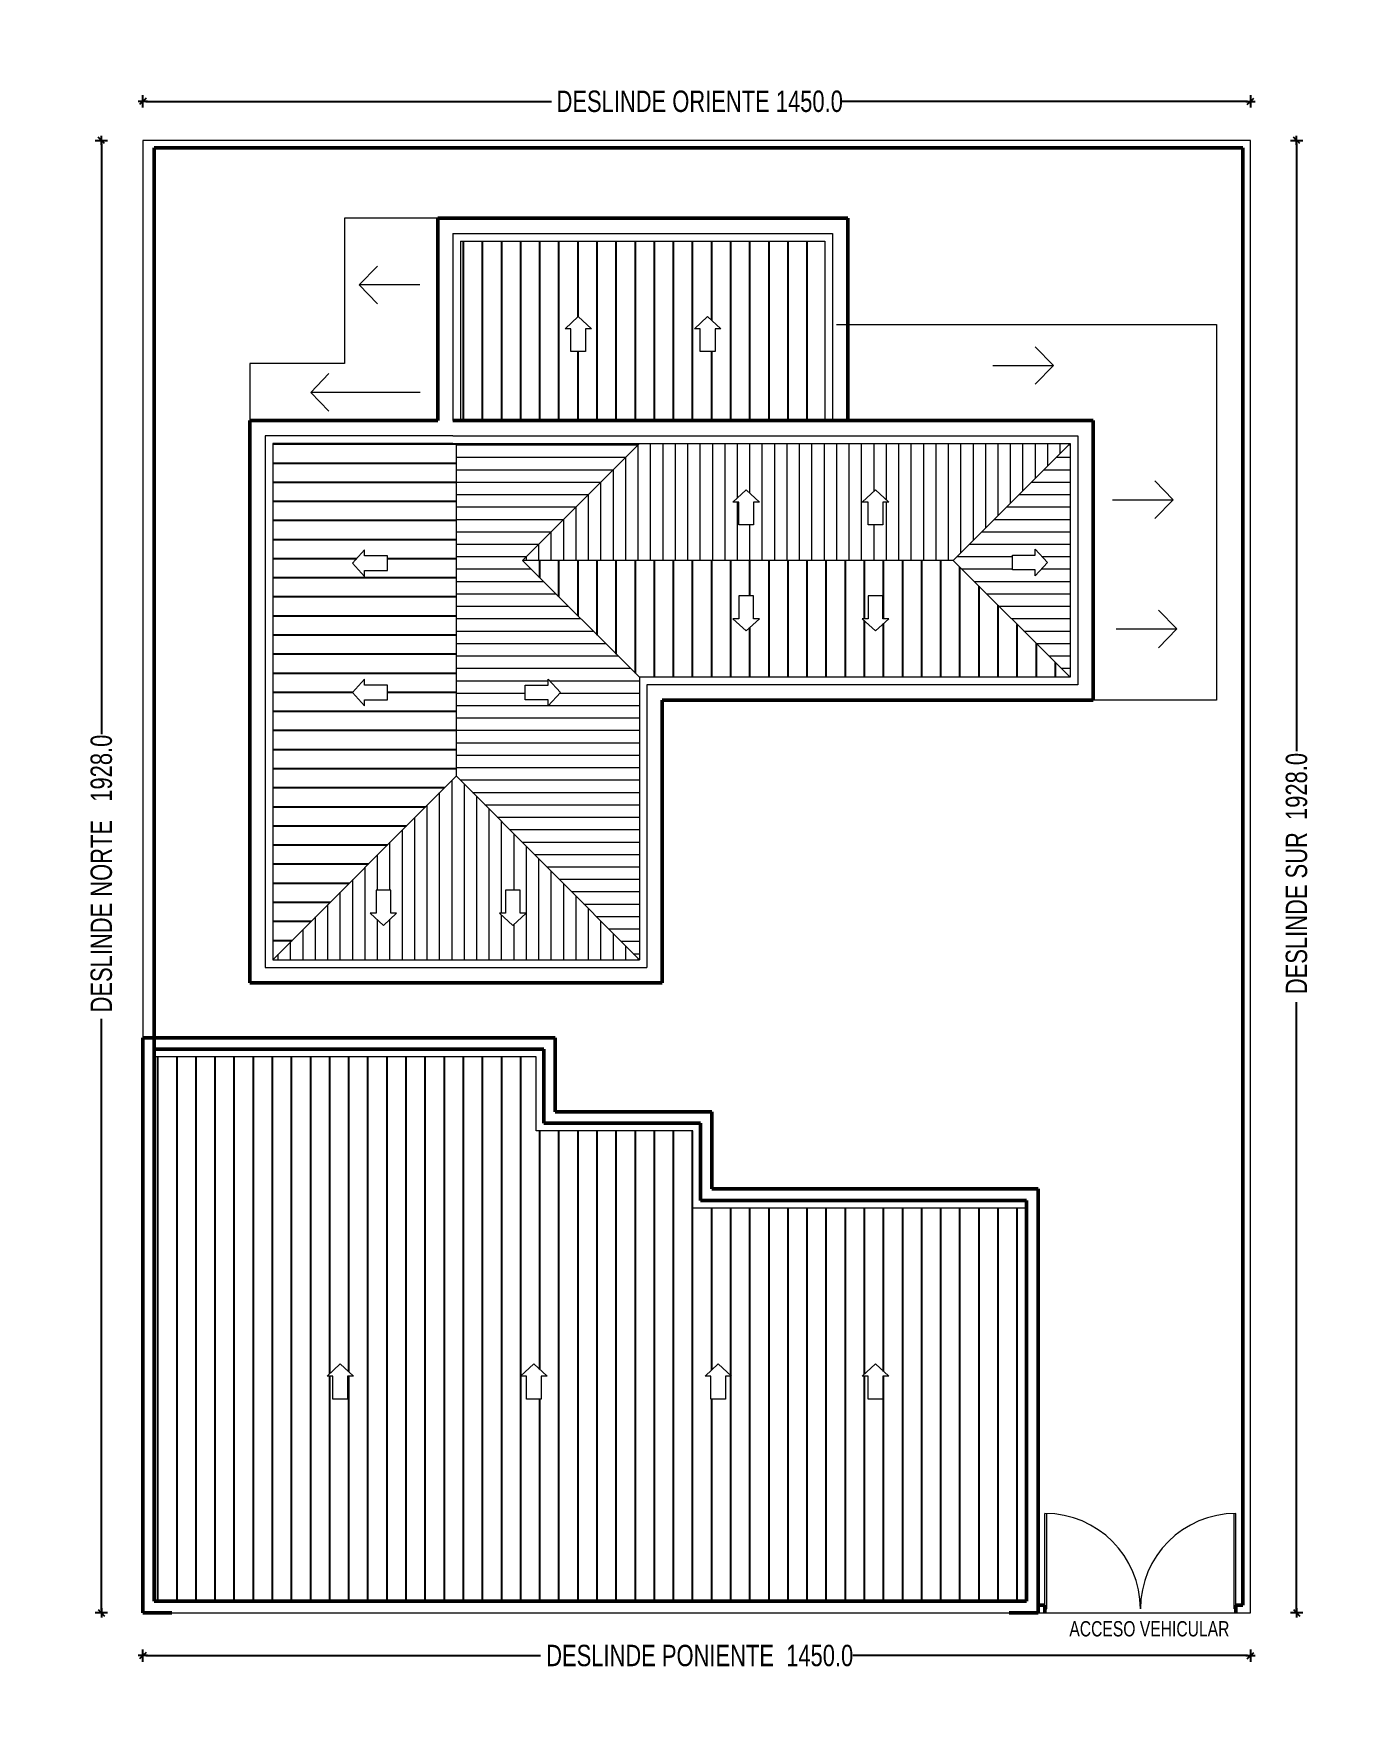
# Model space of a CAD drawing. Header units: centimetres. Extents: x 56177 to 99483, y 493 to 15482.
# Drawn here: x 70237 to 71979, y 6825 to 9037 of the extents above; entities that cross this region are included whole.
import ezdxf

# ---------------------------------------------------------------- set-up
doc = ezdxf.new("R2010")
doc.units = ezdxf.units.CM
doc.header["$MEASUREMENT"] = 0
for name, color, linetype, lineweight in [('0.1 COTAS', 52, 'Continuous', 13), ('0.15 TEXTOS', 212, 'Continuous', 20), ('0.2 VENTANAS', 2, 'Continuous', 20), ('0.5 MUROS', 1, 'Continuous', 50), ('000.2 GENERAL', 2, 'Continuous', 20)]:
    doc.layers.add(name, color=color, linetype=linetype, lineweight=lineweight)
doc.layers.add('0.12 MOBILIARIO BLOQUES', color=251, linetype='Continuous', lineweight=13, true_color=0x616161)
doc.layers.add('COLOR_ GRIS', color=253, linetype='Continuous', true_color=0xb5b5b5)
doc.layers.add('COLOR_ NARANJO', color=2, linetype='Continuous', true_color=0xffff14)
doc.styles.add('NICOLAS 2', font='swisscl.ttf')
doc.dimstyles.new('NICO CMS PEQUEÑAS', dxfattribs={"dimtxt": 10, "dimasz": 2, "dimexe": 0.18, "dimexo": 0.0625, "dimgap": 0.09, "dimtad": 0, "dimdec": 1, "dimzin": 0, "dimdsep": 46, "dimtxsty": 'NICOLAS 2', "dimblk": 'CRUZ2', "dimcen": 0.09, "dimse1": 1, "dimse2": 1, "dimclrd": 256, "dimclrt": 2, "dimadec": 0, "dimazin": 0, "dimtfac": 1, "dimtdec": 1, "dimtofl": 0, "dimtmove": 1, "dimatfit": 2, "dimldrblk": 'CRUZ2', "dimfxl": 1, "dimtolj": 1, "dimtzin": 0, "dimarcsym": 0})

# ---------------------------------------------------------------- blocks, each defined once
blk = doc.blocks.new('CRUZ2')
at = {"layer": 'COLOR_ NARANJO', "color": 8}
for p, q in [((-1.5, 0), (1.5, 0)), ((0, 2), (0, -2))]:
    blk.add_line(p, q, dxfattribs=at)
at = {"layer": 'COLOR_ NARANJO', "color": 4}
blk.add_lwpolyline([(-1.06, -1.06), (0, 0), (1.06, 1.06)], dxfattribs=at)
blk = doc.blocks.new('*D639')
at = {"layer": '0.1 COTAS', "lineweight": -2, "transparency": 16777216}
for p, q in [((70326, 8893.5), (70326, 8119.8)), ((70326, 6973.5), (70326, 7747.3))]:
    blk.add_line(p, q, dxfattribs=at)
at = {"layer": 'Defpoints', "color": 0, "transparency": 16777216}
for p in [(70380.3, 8897.5), (70326, 6969.5), (70380.3, 6969.5)]:
    blk.add_point(p, dxfattribs=at)
at = {"layer": '0.1 COTAS', "lineweight": -2, "transparency": 16777216, "xscale": 4, "yscale": 4, "zscale": 4}
for p, rotation in [((70326, 8897.5), 90), ((70326, 6969.5), 270)]:
    blk.add_blockref('CRUZ2', p, dxfattribs=dict(at, rotation=rotation))
at = {"layer": '0.1 COTAS', "color": 2, "transparency": 16777216, "insert": (70326, 7933.5), "char_height": 28, "attachment_point": 5, "rotation": 90, "style": 'NICOLAS 2'}
blk.add_mtext('\\A1; DESLINDE NORTE   1928.0', dxfattribs=at)
blk = doc.blocks.new('*D640')
at = {"layer": '0.1 COTAS', "lineweight": -2, "transparency": 16777216}
for p, q in [((71890.7, 8893.5), (71890.7, 8097.9)), ((71890.7, 6973.5), (71890.7, 7769.1))]:
    blk.add_line(p, q, dxfattribs=at)
at = {"layer": 'Defpoints', "color": 0, "transparency": 16777216}
for p in [(71830.3, 8897.5), (71830.3, 6969.5), (71890.7, 6969.5)]:
    blk.add_point(p, dxfattribs=at)
at = {"layer": '0.1 COTAS', "lineweight": -2, "transparency": 16777216, "xscale": 4, "yscale": 4, "zscale": 4}
for p, rotation in [((71890.7, 8897.5), 90), ((71890.7, 6969.5), 270)]:
    blk.add_blockref('CRUZ2', p, dxfattribs=dict(at, rotation=rotation))
at = {"layer": '0.1 COTAS', "color": 2, "transparency": 16777216, "insert": (71890.7, 7933.5), "char_height": 28, "attachment_point": 5, "rotation": 90, "style": 'NICOLAS 2'}
blk.add_mtext('\\A1; DESLINDE SUR  1928.0', dxfattribs=at)
blk = doc.blocks.new('*D641')
at = {"layer": '0.1 COTAS', "lineweight": -2, "transparency": 16777216}
for p, q in [((70384.3, 6913.4), (70900.8, 6913.4)), ((71826.3, 6913.4), (71309.7, 6913.4))]:
    blk.add_line(p, q, dxfattribs=at)
at = {"layer": 'Defpoints', "color": 0, "transparency": 16777216}
for p in [(70380.3, 6969.5), (71830.3, 6969.5), (71830.3, 6913.4)]:
    blk.add_point(p, dxfattribs=at)
at = {"layer": '0.1 COTAS', "lineweight": -2, "transparency": 16777216, "xscale": 4, "yscale": 4, "zscale": 4, "rotation": 180}
blk.add_blockref('CRUZ2', (70380.3, 6913.4), dxfattribs=at)
at = {"layer": '0.1 COTAS', "lineweight": -2, "transparency": 16777216, "xscale": 4, "yscale": 4, "zscale": 4}
blk.add_blockref('CRUZ2', (71830.3, 6913.4), dxfattribs=at)
at = {"layer": '0.1 COTAS', "color": 2, "transparency": 16777216, "insert": (71105.3, 6913.4), "char_height": 28, "attachment_point": 5, "style": 'NICOLAS 2'}
blk.add_mtext('\\A1; DESLINDE PONIENTE  1450.0', dxfattribs=at)
blk = doc.blocks.new('*D642')
at = {"layer": '0.1 COTAS', "lineweight": -2, "transparency": 16777216}
for p, q in [((70384.3, 8948.5), (70915.4, 8948.5)), ((71826.3, 8948.5), (71295.1, 8948.5))]:
    blk.add_line(p, q, dxfattribs=at)
at = {"layer": 'Defpoints', "color": 0, "transparency": 16777216}
for p in [(71830.3, 8948.5), (70380.3, 8897.5), (71830.3, 8897.5)]:
    blk.add_point(p, dxfattribs=at)
at = {"layer": '0.1 COTAS', "lineweight": -2, "transparency": 16777216, "xscale": 4, "yscale": 4, "zscale": 4, "rotation": 180}
blk.add_blockref('CRUZ2', (70380.3, 8948.5), dxfattribs=at)
at = {"layer": '0.1 COTAS', "lineweight": -2, "transparency": 16777216, "xscale": 4, "yscale": 4, "zscale": 4}
blk.add_blockref('CRUZ2', (71830.3, 8948.5), dxfattribs=at)
at = {"layer": '0.1 COTAS', "color": 2, "transparency": 16777216, "insert": (71105.3, 8948.5), "char_height": 28, "attachment_point": 5, "style": 'NICOLAS 2'}
blk.add_mtext('\\A1; DESLINDE ORIENTE 1450.0', dxfattribs=at)

msp = doc.modelspace()

# ---------------------------------------------------------------- hatches: boundary and pattern name
at = {"layer": '0.2 VENTANAS'}
h = msp.add_hatch(dxfattribs=at)
h.set_pattern_fill('ANSI31', color=256, scale=130, angle=495)
h.paths.add_polyline_path([(71030.25, 7824.53), (71030.25, 8194.53), (70877.25, 8347.53), (71030.25, 8500.53), (70790.75, 8500.53), (70790.75, 8065.03)])
h.paths.add_polyline_path([(70910.89, 8157.22), (70910.89, 8164.72), (70910.89, 8164.87), (70880.89, 8164.87), (70880.89, 8184.22), (70910.89, 8184.22), (70910.89, 8184.37), (70910.89, 8191.87), (70926.97, 8174.55)], flags=16)
h = msp.add_hatch(dxfattribs=at)
h.set_pattern_fill('ANSI31', color=256, scale=130, angle=405)
h.paths.add_polyline_path([(71441.25, 8347.53), (71594.25, 8500.53), (71030.25, 8500.53), (70877.25, 8347.53)])
h.paths.add_polyline_path([(71179.77, 8393.86), (71160.41, 8393.86), (71160.41, 8423.86), (71160.26, 8423.86), (71152.76, 8423.86), (71170.09, 8439.94), (71187.42, 8423.86), (71179.77, 8423.86)], flags=16)
h.paths.add_polyline_path([(71322.14, 8423.86), (71339.47, 8439.94), (71356.79, 8423.86), (71349.14, 8423.86), (71349.14, 8393.86), (71329.79, 8393.86), (71329.79, 8423.86), (71329.64, 8423.86)], flags=16)
h = msp.add_hatch(dxfattribs=at)
h.set_pattern_fill('ANSI31', color=256, scale=130, angle=495)
h.paths.add_polyline_path([(71594.25, 8500.53), (71441.25, 8347.53), (71594.25, 8194.53)])
h.paths.add_polyline_path([(71548.59, 8327.41), (71548.59, 8335.06), (71518.59, 8335.06), (71518.59, 8354.42), (71548.59, 8354.42), (71548.59, 8354.57), (71548.59, 8362.07), (71564.67, 8344.74)], flags=16)
h = msp.add_hatch(dxfattribs=at)
h.set_pattern_fill('ANSI31', color=256, scale=130, angle=405)
h.paths.add_polyline_path([(70790.5, 8065.28), (70550.25, 7824.53), (71030.25, 7824.53), (71030.25, 7824.57)])
h.paths.add_polyline_path([(70854.89, 7915.64), (70874.24, 7915.64), (70874.24, 7885.64), (70881.89, 7885.64), (70864.56, 7869.56), (70847.24, 7885.64), (70854.89, 7885.64)], flags=16)
h.paths.add_polyline_path([(70712.51, 7885.64), (70695.18, 7869.56), (70677.86, 7885.64), (70685.51, 7885.64), (70685.51, 7915.64), (70704.86, 7915.64), (70704.86, 7885.64)], flags=16)
at = {"layer": 'COLOR_ GRIS'}
h = msp.add_hatch(dxfattribs=at)
h.set_pattern_fill('ANSI31', color=256, scale=200, angle=405)
h.paths.add_polyline_path([(71273.25, 8765.53), (70796.25, 8765.53), (70796.25, 8530.53), (71273.25, 8530.53)])
h.paths.add_polyline_path([(70959.96, 8620.86), (70940.61, 8620.86), (70940.61, 8650.86), (70940.46, 8650.86), (70932.96, 8650.86), (70950.28, 8666.94), (70967.61, 8650.86), (70959.96, 8650.86)], flags=16)
h.paths.add_polyline_path([(71109.98, 8620.86), (71109.98, 8650.86), (71109.83, 8650.86), (71102.33, 8650.86), (71119.66, 8666.94), (71136.98, 8650.86), (71129.33, 8650.86), (71129.33, 8620.86)], flags=16)
h = msp.add_hatch(dxfattribs=at)
h.set_pattern_fill('ANSI31', color=256, scale=200, angle=495)
h.paths.add_polyline_path([(70790.75, 8500.53), (70786.25, 8500.53), (70550.25, 8500.53), (70550.25, 7824.53), (70790.75, 8065.53)])
h.paths.add_polyline_path([(70700.61, 8164.87), (70670.61, 8164.87), (70670.61, 8157.22), (70654.53, 8174.55), (70670.61, 8191.87), (70670.61, 8184.22), (70700.61, 8184.22)], flags=16)
h.paths.add_polyline_path([(70670.61, 8326.6), (70654.53, 8343.92), (70670.61, 8361.25), (70670.61, 8353.6), (70700.61, 8353.6), (70700.61, 8334.25), (70670.61, 8334.25)], flags=16)
h = msp.add_hatch(dxfattribs=at)
h.set_pattern_fill('ANSI31', color=256, scale=200, angle=405)
h.paths.add_polyline_path([(71441.25, 8347.53), (70877.25, 8347.53), (71030.25, 8194.53), (71594.25, 8194.53)])
h.paths.add_polyline_path([(71356.79, 8271.19), (71339.47, 8255.11), (71322.14, 8271.19), (71329.79, 8271.19), (71329.79, 8301.19), (71349.14, 8301.19), (71349.14, 8271.19)], flags=16)
h.paths.add_polyline_path([(71187.42, 8271.19), (71170.09, 8255.11), (71152.76, 8271.19), (71160.41, 8271.19), (71160.41, 8301.19), (71179.77, 8301.19), (71179.77, 8271.19)], flags=16)
h = msp.add_hatch(dxfattribs=at)
h.set_pattern_fill('ANSI31', color=256, scale=200, angle=405)
h.paths.add_polyline_path([(71537.25, 7499.53), (71100.25, 7499.53), (71100.25, 7600.53), (70895.25, 7600.53), (70895.25, 7697.53), (70395.25, 7697.53), (70395.25, 6984.53), (71537.25, 6984.53)])
h.paths.add_polyline_path([(70901.78, 7249.31), (70882.43, 7249.31), (70882.43, 7279.31), (70882.28, 7279.31), (70874.78, 7279.31), (70892.11, 7295.39), (70909.43, 7279.31), (70901.78, 7279.31)], flags=16)
h.paths.add_polyline_path([(71123.86, 7249.31), (71123.86, 7279.31), (71123.71, 7279.31), (71116.21, 7279.31), (71133.53, 7295.39), (71150.86, 7279.31), (71143.21, 7279.31), (71143.21, 7249.31)], flags=16)
h.paths.add_polyline_path([(70648.4, 7249.31), (70629.04, 7249.31), (70629.04, 7279.31), (70628.89, 7279.31), (70621.39, 7279.31), (70638.72, 7295.39), (70656.05, 7279.31), (70648.4, 7279.31)], flags=16)
h.paths.add_polyline_path([(71329.79, 7249.31), (71329.79, 7279.31), (71329.64, 7279.31), (71322.14, 7279.31), (71339.47, 7295.39), (71356.79, 7279.31), (71349.14, 7279.31), (71349.14, 7249.31)], flags=16)

# ---------------------------------------------------------------- linework, layer by layer
at = {"layer": '0.12 MOBILIARIO BLOQUES'}
for p, q in [((70663.34, 8708.27), (70687.29, 8732.88)), ((70742.71, 8708.27), (70663.34, 8708.27)), ((70663.34, 8708.27), (70687.29, 8683.66)), ((71288.25, 8656.53), (71785.97, 8656.53)), ((71785.97, 8656.53), (71785.97, 8164.53)), ((71572.27, 8602.67), (71548.32, 8627.28)), ((70599.98, 8567.43), (70623.92, 8592.04)), ((71492.9, 8602.67), (71572.27, 8602.67)), ((71572.27, 8602.67), (71548.32, 8578.07)), ((70743.3, 8567.43), (70599.98, 8567.43)), ((70599.98, 8567.43), (70623.92, 8542.83)), ((71728.95, 8427.01), (71705, 8451.61)), ((71649.58, 8427.01), (71728.95, 8427.01)), ((71728.95, 8427.01), (71705, 8402.4)), ((71733.77, 8257.82), (71709.82, 8282.42)), ((71654.4, 8257.82), (71733.77, 8257.82)), ((71733.77, 8257.82), (71709.82, 8233.21)), ((71785.97, 8164.53), (71624.25, 8164.53)), ((71561.25, 6974.53), (71561.25, 7099.53)), ((71563.75, 6974.53), (71563.75, 7099.53)), ((71808.75, 6974.53), (71808.75, 7099.53)), ((71811.25, 6974.53), (71811.25, 7099.53)), ((71561.25, 6974.53), (71563.75, 6974.53)), ((71811.25, 6974.53), (71808.75, 6974.53))]:
    msp.add_line(p, q, dxfattribs=at)
msp.add_lwpolyline([(70766.25, 8795.53), (70644.25, 8795.53), (70644.25, 8605.53), (70520.25, 8605.53), (70520.25, 8530.53), (70520.25, 8530.53)], dxfattribs=at)
for centre, start, end in [((71561.25, 6974.53), 0, 90), ((71811.25, 6974.53), 90, 180)]:
    msp.add_arc(centre, 125, start, end, dxfattribs=at)
at = {"layer": '0.2 VENTANAS'}
for p, q in [((70786.25, 8775.53), (70786.25, 8530.53)), ((70786.25, 8775.53), (71283.25, 8775.53)), ((70796.25, 8765.53), (70796.25, 8530.53)), ((70796.25, 8765.53), (71273.25, 8765.53)), ((71273.25, 8765.53), (71273.25, 8530.53)), ((71283.25, 8775.53), (71283.25, 8530.53)), ((70540.25, 8510.53), (70540.25, 7814.53)), ((70786.25, 8510.53), (70540.25, 8510.53)), ((70786.25, 8500.53), (70550.25, 8500.53)), ((70550.25, 8500.53), (70550.25, 7824.53)), ((70786.25, 8510.53), (71604.25, 8510.53)), ((70786.25, 8500.53), (71594.25, 8500.53)), ((70790.75, 8065.03), (70790.75, 8500.53)), ((70877.25, 8347.53), (71030.25, 8500.53)), ((71441.25, 8347.53), (71594.25, 8500.53)), ((71594.25, 8500.53), (71594.25, 8194.53)), ((71604.25, 8510.53), (71604.25, 8184.53)), ((71441.25, 8347.53), (70877.25, 8347.53)), ((71030.25, 8194.53), (70877.25, 8347.53)), ((71594.25, 8194.53), (71441.25, 8347.53)), ((71030.25, 8194.53), (71030.25, 7824.53)), ((71594.25, 8194.53), (71030.25, 8194.53)), ((71040.25, 8184.53), (71040.25, 7814.53)), ((71604.25, 8184.53), (71040.25, 8184.53)), ((70790.25, 8065.03), (70550.25, 7824.53)), ((70790.75, 8065.03), (71030.25, 7824.53)), ((70540.25, 7814.53), (71040.25, 7814.53)), ((70550.25, 7824.53), (71030.25, 7824.53)), ((70895.25, 7697.53), (70395.25, 7697.53)), ((70895.25, 7600.53), (70895.25, 7697.53)), ((71100.25, 7600.53), (70895.25, 7600.53)), ((71100.25, 7499.53), (71100.25, 7600.53)), ((71537.25, 7499.53), (71100.25, 7499.53)), ((71314.25, 6969.53), (71514.25, 6969.53))]:
    msp.add_line(p, q, dxfattribs=at)
for points in [[(70940.61, 8650.86), (70940.46, 8650.86), (70932.96, 8650.86), (70950.28, 8666.94), (70967.61, 8650.86), (70960.11, 8650.86), (70959.96, 8650.86), (70959.96, 8620.86), (70940.61, 8620.86)], [(71109.98, 8650.86), (71109.83, 8650.86), (71102.33, 8650.86), (71119.66, 8666.94), (71136.98, 8650.86), (71129.48, 8650.86), (71129.33, 8650.86), (71129.33, 8620.86), (71109.98, 8620.86)], [(71160.41, 8423.86), (71160.26, 8423.86), (71152.76, 8423.86), (71170.09, 8439.94), (71187.42, 8423.86), (71179.92, 8423.86), (71179.77, 8423.86), (71179.77, 8393.86), (71160.41, 8393.86)], [(71329.79, 8423.86), (71329.64, 8423.86), (71322.14, 8423.86), (71339.47, 8439.94), (71356.79, 8423.86), (71349.29, 8423.86), (71349.14, 8423.86), (71349.14, 8393.86), (71329.79, 8393.86)], [(71548.59, 8354.42), (71548.59, 8354.57), (71548.59, 8362.07), (71564.67, 8344.74), (71548.59, 8327.41), (71548.59, 8334.91), (71548.59, 8335.06), (71518.59, 8335.06), (71518.59, 8354.42)], [(70670.61, 8353.6), (70670.61, 8353.75), (70670.61, 8361.25), (70654.53, 8343.92), (70670.61, 8326.6), (70670.61, 8334.1), (70670.61, 8334.25), (70700.61, 8334.25), (70700.61, 8353.6)], [(71160.41, 8271.19), (71160.26, 8271.19), (71152.76, 8271.19), (71170.09, 8255.11), (71187.42, 8271.19), (71179.92, 8271.19), (71179.77, 8271.19), (71179.77, 8301.19), (71160.41, 8301.19)], [(71329.79, 8271.19), (71329.64, 8271.19), (71322.14, 8271.19), (71339.47, 8255.11), (71356.79, 8271.19), (71349.29, 8271.19), (71349.14, 8271.19), (71349.14, 8301.19), (71329.79, 8301.19)], [(70670.61, 8184.22), (70670.61, 8184.37), (70670.61, 8191.87), (70654.53, 8174.55), (70670.61, 8157.22), (70670.61, 8164.72), (70670.61, 8164.87), (70700.61, 8164.87), (70700.61, 8184.22)], [(70910.89, 8184.22), (70910.89, 8184.37), (70910.89, 8191.87), (70926.97, 8174.55), (70910.89, 8157.22), (70910.89, 8164.72), (70910.89, 8164.87), (70880.89, 8164.87), (70880.89, 8184.22)], [(70685.51, 7885.64), (70685.36, 7885.64), (70677.86, 7885.64), (70695.18, 7869.56), (70712.51, 7885.64), (70705.01, 7885.64), (70704.86, 7885.64), (70704.86, 7915.64), (70685.51, 7915.64)], [(70854.89, 7885.64), (70854.74, 7885.64), (70847.24, 7885.64), (70864.56, 7869.56), (70881.89, 7885.64), (70874.39, 7885.64), (70874.24, 7885.64), (70874.24, 7915.64), (70854.89, 7915.64)], [(70629.04, 7279.31), (70628.89, 7279.31), (70621.39, 7279.31), (70638.72, 7295.39), (70656.05, 7279.31), (70648.55, 7279.31), (70648.4, 7279.31), (70648.4, 7249.31), (70629.04, 7249.31)], [(70882.43, 7279.31), (70882.28, 7279.31), (70874.78, 7279.31), (70892.11, 7295.39), (70909.43, 7279.31), (70901.93, 7279.31), (70901.78, 7279.31), (70901.78, 7249.31), (70882.43, 7249.31)], [(71123.86, 7279.31), (71123.71, 7279.31), (71116.21, 7279.31), (71133.53, 7295.39), (71150.86, 7279.31), (71143.36, 7279.31), (71143.21, 7279.31), (71143.21, 7249.31), (71123.86, 7249.31)], [(71329.79, 7279.31), (71329.64, 7279.31), (71322.14, 7279.31), (71339.47, 7295.39), (71356.79, 7279.31), (71349.29, 7279.31), (71349.14, 7279.31), (71349.14, 7249.31), (71329.79, 7249.31)]]:
    msp.add_lwpolyline(points, close=True, dxfattribs=at)
at = {"layer": '0.5 MUROS', "ltscale": 10}
for p, q in [((71820.25, 8887.53), (70395.25, 8887.53)), ((70395.25, 8887.53), (70395.25, 6984.53)), ((71820.25, 6979.53), (71820.25, 8887.53)), ((70766.25, 8795.53), (70766.25, 8530.53)), ((70766.25, 8795.53), (71086.25, 8795.53)), ((71086.25, 8795.53), (71101.25, 8795.53)), ((71101.25, 8795.53), (71288.25, 8795.53)), ((71288.25, 8795.53), (71303.25, 8795.53)), ((71303.25, 8795.53), (71303.25, 8530.53)), ((70766.25, 8530.53), (70520.25, 8530.53)), ((70520.25, 8530.53), (70520.25, 7794.53)), ((70786.25, 8530.53), (71624.25, 8530.53)), ((71624.25, 8530.53), (71624.25, 8164.53)), ((70790.75, 8348.03), (70790.75, 8348.03)), ((71624.25, 8164.53), (71060.25, 8164.53)), ((71060.25, 8164.53), (71060.25, 7794.53)), ((70520.25, 7794.53), (71060.25, 7794.53)), ((70920.25, 7722.53), (70380.25, 7722.53)), ((70380.25, 6969.53), (70380.25, 7722.53)), ((70920.25, 7625.53), (70920.25, 7722.53)), ((70905.25, 7707.53), (70395.25, 7707.53)), ((70395.25, 7707.53), (70395.25, 6984.53)), ((70905.25, 7610.53), (70905.25, 7707.53)), ((71110.25, 7610.53), (70905.25, 7610.53)), ((71125.25, 7625.53), (70920.25, 7625.53)), ((71110.25, 7509.53), (71110.25, 7610.53)), ((71125.25, 7524.53), (71125.25, 7625.53)), ((71552.25, 7524.53), (71125.25, 7524.53)), ((71552.25, 6969.53), (71552.25, 7524.53)), ((71537.25, 7509.53), (71110.25, 7509.53)), ((71537.25, 6984.53), (71537.25, 7509.53)), ((70418.25, 6969.53), (70380.25, 6969.53)), ((70395.25, 6984.53), (71537.25, 6984.53)), ((71537.25, 6969.53), (71514.25, 6969.53)), ((71552.25, 6969.53), (71537.25, 6969.53)), ((71561.25, 6979.53), (71552.25, 6979.53)), ((71561.25, 6979.53), (71561.25, 6969.53)), ((71820.25, 6979.53), (71811.25, 6979.53)), ((71811.25, 6979.53), (71811.25, 6969.53))]:
    msp.add_line(p, q, dxfattribs=at)
at = {"layer": '000.2 GENERAL', "ltscale": 10}
for p, q in [((71830.25, 8897.53), (70380.25, 8897.53)), ((70380.25, 8897.53), (70380.25, 6969.53)), ((71830.25, 6969.53), (71830.25, 8897.53)), ((70380.25, 6969.53), (71830.25, 6969.53))]:
    msp.add_line(p, q, dxfattribs=at)

# ---------------------------------------------------------------- texts
at = {"layer": '0.15 TEXTOS', "insert": (71593.19, 6958.58), "char_height": 20, "width": 489.6147, "attachment_point": 1, "style": 'NICOLAS 2'}
msp.add_mtext('ACCESO VEHICULAR', dxfattribs=at)

# ---------------------------------------------------------------- dimensions: what is measured, and where the dimension line sits
at = {"layer": '0.1 COTAS'}
for base, p1, p2, text, picture, middle in [((71830.25, 8948.53), (70380.25, 8897.53), (71830.25, 8897.53), ' DESLINDE ORIENTE <>', '*D642', (71105.25, 8948.53)), ((71830.25, 6913.44), (70380.25, 6969.53), (71830.25, 6969.53), ' DESLINDE PONIENTE  <>', '*D641', (71105.25, 6913.44))]:
    dim = msp.add_linear_dim(base=base, p1=p1, p2=p2, text=text, dimstyle='NICO CMS PEQUEÑAS', override={"dimscale": 4, "dimtxt": 7, "dimasz": 1}, dxfattribs=at)
    dim.commit()
    dim.dimension.update_dxf_attribs({"geometry": picture, "text_midpoint": middle})
for base, p1, p2, text, picture, middle in [((70326.01, 6969.53), (70380.25, 8897.53), (70380.25, 6969.53), ' DESLINDE NORTE   <>', '*D639', (70326.01, 7933.53)), ((71890.69, 6969.53), (71830.25, 8897.53), (71830.25, 6969.53), ' DESLINDE SUR  <>', '*D640', (71890.69, 7933.53))]:
    dim = msp.add_linear_dim(base=base, p1=p1, p2=p2, angle=90, text=text, dimstyle='NICO CMS PEQUEÑAS', override={"dimscale": 4, "dimtxt": 7, "dimasz": 1}, dxfattribs=at)
    dim.commit()
    dim.dimension.update_dxf_attribs({"geometry": picture, "text_midpoint": middle})

doc.saveas('drawing.dxf')
